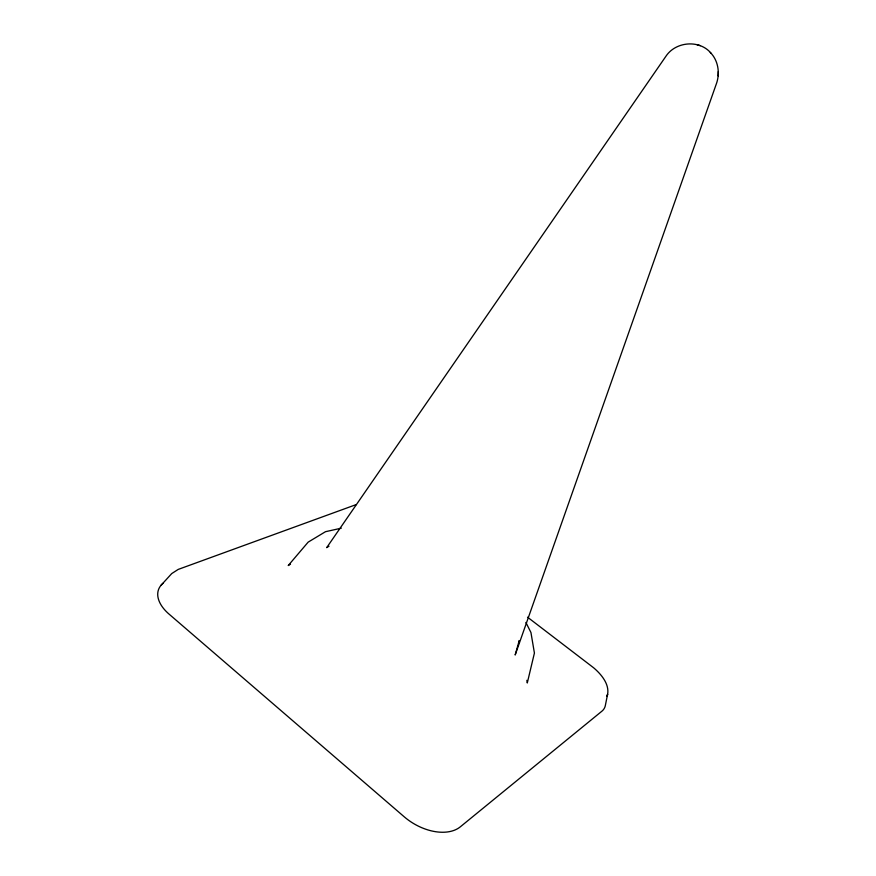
<?xml version="1.0" encoding="UTF-8"?>
<svg xmlns="http://www.w3.org/2000/svg" width="876" height="876" viewBox="0 0 876 876"><rect width="100%" height="100%" fill="white"/><g stroke="black" fill="none" stroke-linecap="round" stroke-linejoin="round"><path stroke-width="1.31" d="M519.085 641.998L519.227 640.575L515.165 654.996L716.732 82.771C720.05 72.478 718.079 60.236 710.283 52.44M718.287 71.624L718.134 75.894M160.921 585.42L171.729 573.572L178.222 569.411L356.149 504.609M328.982 546.208L326.682 547.642L665.979 56.184C675.746 41.511 699.344 39.442 710.863 52.998M290.482 564.155L288.226 565.546L308.155 542.135L325.489 531.699L341.29 528.184M700.296 45.672L696.836 44.588M527.538 617.186L593.621 667.775C601.593 674.586 610.594 685.152 607.101 696.431L607.583 694.241L605.469 704.884A35.73 18.484 31.9 0 1 601.9 711.192L460.338 826.813A43.11 27.419 31.1 0 1 404.241 816.815L169.013 614.076A40.274 23.214 20.2 0 1 163.243 583.153M525.896 622.442L530.944 632.516L534.415 653.069L527.286 682.984L526.859 680.302"/></g></svg>
